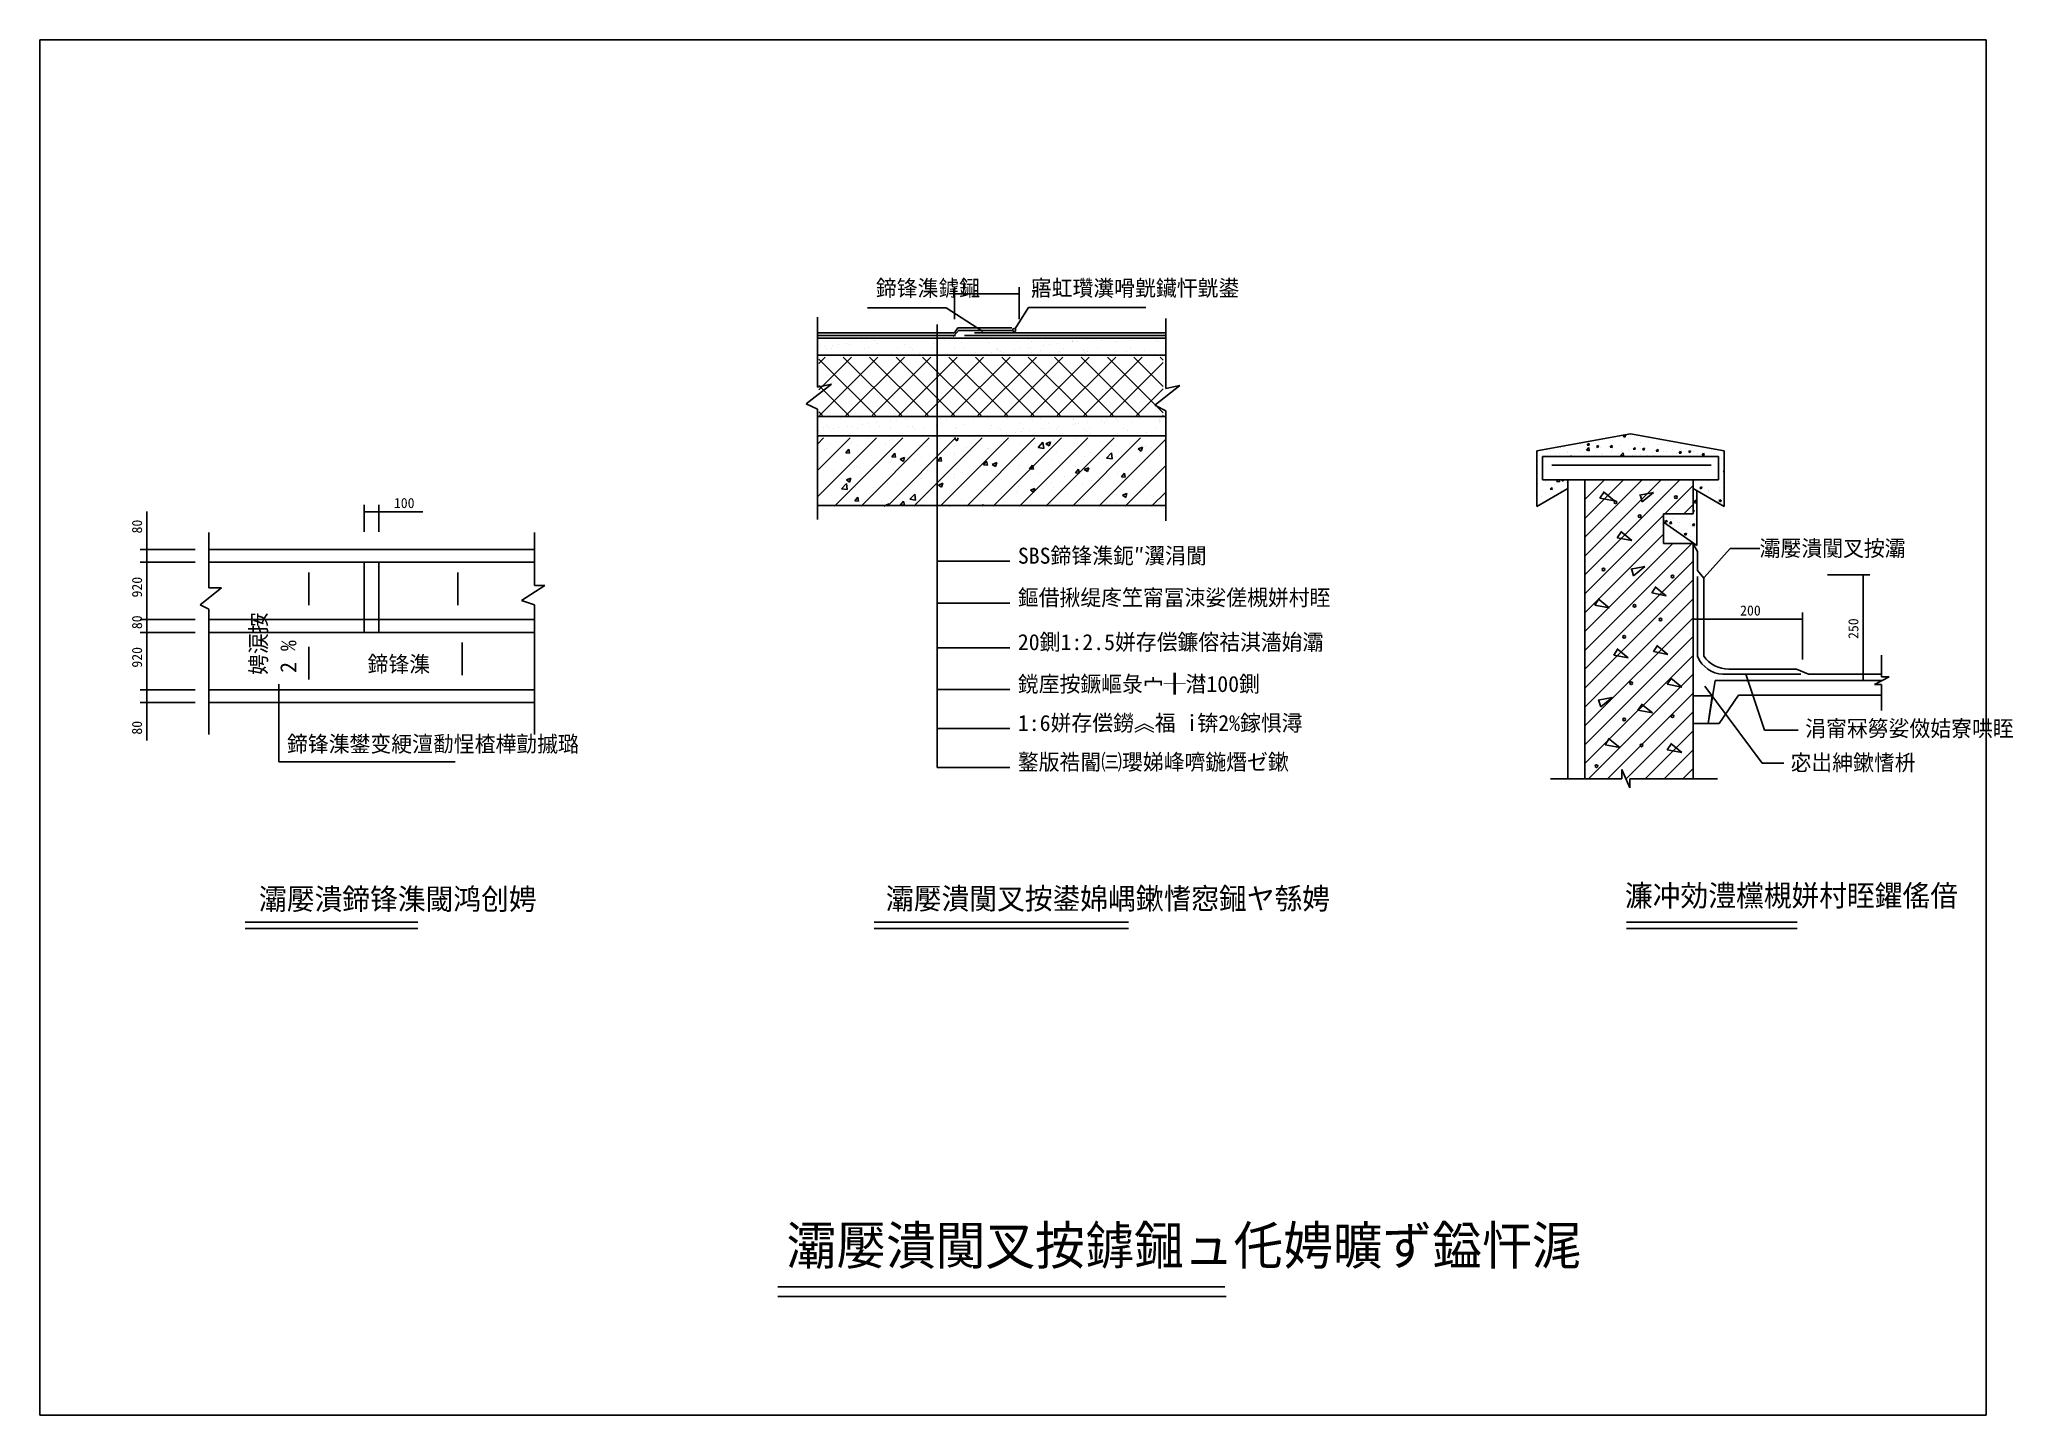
# Model space of a CAD drawing. Header units: metres. Extents: x 0 to 265, y 0 to 184.
import ezdxf

# ---------------------------------------------------------------- set-up
doc = ezdxf.new("R2010")
doc.units = ezdxf.units.M
doc.layers.add(' ', color=7, linetype='Continuous')

msp = doc.modelspace()

# ---------------------------------------------------------------- linework, layer by layer
at = {"layer": ' '}
for p, q in [((121.01, 147.91), (110.5, 147.91)), ((125.91, 144.76), (121.01, 147.91)), ((130.16, 145.03), (132.01, 147.93)), ((132.01, 147.93), (147.64, 147.93)), ((119.82, 145.69), (119.82, 86.51)), ((119.82, 114.05), (129.51, 114.05)), ((222.2, 111.89), (225.65, 115.75)), ((225.65, 115.75), (229.63, 115.75)), ((119.82, 108.47), (129.51, 108.47)), ((119.82, 102.51), (129.51, 102.51)), ((227.74, 98.96), (230.25, 91.52)), ((31.93, 97.62), (31.93, 87.25)), ((119.82, 96.93), (129.51, 96.93)), ((222.3, 97.37), (229.92, 87.08)), ((119.82, 91.72), (129.51, 91.72)), ((230.25, 91.52), (234.75, 91.52)), ((31.93, 87.25), (55.48, 87.25)), ((119.82, 86.51), (129.51, 86.51)), ((229.92, 87.08), (232.83, 87.08)), ((27.43, 65.84), (50.46, 65.84)), ((27.43, 65), (50.46, 65)), ((111.38, 65.84), (145.35, 65.84)), ((111.38, 65), (145.35, 65)), ((211.83, 65.84), (234.62, 65.84)), ((211.83, 65), (234.62, 65))]:
    msp.add_line(p, q, dxfattribs=at)
for p, q in [((259.82, 183.71), (0, 183.71)), ((0, 183.71), (0, 0)), ((259.82, 0), (259.82, 183.71)), ((122.11, 146.37), (122.11, 150.65)), ((122.11, 149.75), (130.74, 149.75)), ((130.74, 146.37), (130.74, 150.65)), ((103.81, 146.65), (103.81, 137.32)), ((150.33, 146.46), (150.33, 137.13)), ((150.38, 143.83), (103.8, 143.83)), ((103.81, 144.58), (122.11, 144.58)), ((103.81, 144.21), (122.24, 144.21)), ((107.94, 143.81), (107.94, 143.81)), ((109.35, 143.75), (109.35, 143.75)), ((109.67, 143.35), (109.67, 143.35)), ((110.41, 143.45), (110.41, 143.45)), ((111.57, 143.6), (111.57, 143.6)), ((112.37, 143.82), (112.37, 143.82)), ((113.51, 143.86), (113.51, 143.86)), ((114.87, 143.86), (114.87, 143.86)), ((116.81, 143.83), (116.81, 143.83)), ((119.31, 143.2), (119.31, 143.2)), ((120.58, 143.81), (120.58, 143.81)), ((120.84, 143.57), (120.84, 143.57)), ((121.25, 143.84), (121.25, 143.84)), ((121.93, 144.09), (122.76, 144.95)), ((122.11, 144.58), (122.55, 145.24)), ((122.55, 145.24), (129.76, 145.24)), ((122.7, 144.88), (129.77, 144.88)), ((123.04, 143.25), (123.04, 143.25)), ((150.33, 144.21), (123.47, 144.21)), ((150.37, 144.56), (124.79, 144.56)), ((125.69, 143.85), (125.69, 143.85)), ((126.36, 143.69), (126.36, 143.69)), ((126.69, 143.23), (126.69, 143.23)), ((130.12, 143.85), (130.12, 143.85)), ((130.53, 143.37), (130.53, 143.37)), ((132.06, 143.64), (132.06, 143.64)), ((132.33, 143.4), (132.33, 143.4)), ((134.26, 143.42), (134.26, 143.42)), ((134.56, 143.86), (134.56, 143.86)), ((137.84, 143.37), (137.84, 143.37)), ((137.85, 143.51), (137.85, 143.51)), ((137.91, 143.4), (137.91, 143.4)), ((138.58, 143.47), (138.58, 143.47)), ((139, 143.87), (139, 143.87)), ((139.74, 143.62), (139.74, 143.62)), ((141.67, 143.88), (141.67, 143.88)), ((141.76, 143.54), (141.76, 143.54)), ((143.44, 143.88), (143.44, 143.88)), ((143.55, 143.46), (143.55, 143.46)), ((143.82, 143.22), (143.82, 143.22)), ((145.49, 143.59), (145.49, 143.59)), ((147.88, 143.89), (147.88, 143.89)), ((149.13, 143.57), (149.13, 143.57)), ((149.34, 143.34), (149.34, 143.34)), ((103.8, 141.6), (150.38, 141.6)), ((103.9, 142.59), (103.9, 142.59)), ((104.01, 136.95), (108.37, 141.31)), ((104.01, 140.48), (104.84, 141.31)), ((111.55, 133.5), (104.01, 141.04)), ((104.09, 133.5), (111.9, 141.31)), ((104.24, 142.9), (104.24, 142.9)), ((104.8, 142.74), (104.8, 142.74)), ((105.07, 142.5), (105.07, 142.5)), ((105.66, 142.43), (105.66, 142.43)), ((105.84, 142.85), (105.84, 142.85)), ((106.25, 141.63), (106.25, 141.63)), ((106.58, 142.95), (106.58, 142.95)), ((115.08, 133.5), (107.27, 141.31)), ((107.62, 133.5), (115.42, 141.31)), ((107.74, 143.1), (107.74, 143.1)), ((108.09, 143.04), (108.09, 143.04)), ((109.89, 141.61), (109.89, 141.61)), ((110.1, 142.44), (110.1, 142.44)), ((110.59, 142.61), (110.59, 142.61)), ((118.6, 133.5), (110.79, 141.31)), ((111.14, 133.5), (118.95, 141.31)), ((111.82, 143.08), (111.82, 143.08)), ((113.74, 141.75), (113.74, 141.75)), ((122.13, 133.5), (114.32, 141.31)), ((114.54, 142.44), (114.54, 142.44)), ((114.67, 133.5), (122.48, 141.31)), ((115.46, 143.07), (115.46, 143.07)), ((116.29, 142.56), (116.29, 142.56)), ((116.56, 142.32), (116.56, 142.32)), ((117.47, 141.79), (117.47, 141.79)), ((125.66, 133.5), (117.85, 141.31)), ((118.2, 133.5), (126, 141.31)), ((118.98, 142.45), (118.98, 142.45)), ((121.12, 141.78), (121.12, 141.78)), ((129.18, 133.5), (121.38, 141.31)), ((121.72, 133.5), (129.53, 141.31)), ((122.08, 142.44), (122.08, 142.44)), ((123.41, 142.46), (123.41, 142.46)), ((124.39, 141.6), (124.39, 141.6)), ((132.71, 133.5), (124.9, 141.31)), ((124.97, 141.92), (124.97, 141.92)), ((125.25, 133.5), (133.06, 141.31)), ((126.33, 141.86), (126.33, 141.86)), ((127.07, 141.95), (127.07, 141.95)), ((127.78, 142.39), (127.78, 142.39)), ((127.85, 142.47), (127.85, 142.47)), ((128.04, 142.15), (128.04, 142.15)), ((128.23, 142.11), (128.23, 142.11)), ((136.24, 133.5), (128.43, 141.31)), ((128.7, 141.96), (128.7, 141.96)), ((128.78, 133.5), (136.58, 141.31)), ((130.16, 142.36), (130.16, 142.36)), ((130.91, 142.46), (130.91, 142.46)), ((139.76, 133.5), (131.96, 141.31)), ((132.06, 142.61), (132.06, 142.61)), ((132.29, 142.48), (132.29, 142.48)), ((132.3, 133.5), (140.11, 141.31)), ((132.34, 141.95), (132.34, 141.95)), ((133.57, 142.26), (133.57, 142.26)), ((134, 142.87), (134, 142.87)), ((134.74, 142.96), (134.74, 142.96)), ((143.29, 133.5), (135.48, 141.31)), ((135.83, 133.5), (143.64, 141.31)), ((135.9, 143.12), (135.9, 143.12)), ((136.19, 142.08), (136.19, 142.08)), ((136.73, 142.48), (136.73, 142.48)), ((146.82, 133.5), (139.01, 141.31)), ((139.27, 142.21), (139.27, 142.21)), ((139.36, 133.5), (147.16, 141.31)), ((139.53, 141.97), (139.53, 141.97)), ((139.92, 142.13), (139.92, 142.13)), ((141.16, 142.49), (141.16, 142.49)), ((149.99, 133.86), (142.54, 141.31)), ((142.88, 133.5), (149.99, 140.61)), ((143.57, 142.11), (143.57, 142.11)), ((145.06, 142.09), (145.06, 142.09)), ((145.6, 142.5), (145.6, 142.5)), ((149.99, 137.39), (146.06, 141.31)), ((147.42, 142.25), (147.42, 142.25)), ((149.99, 140.92), (149.59, 141.31)), ((150.04, 142.51), (150.04, 142.51)), ((105.68, 137.7), (102.32, 135.09)), ((103.81, 137.32), (105.68, 137.7)), ((108.02, 133.5), (104.01, 137.52)), ((146.41, 133.5), (149.99, 137.08)), ((152.19, 137.51), (148.84, 134.9)), ((150.33, 137.13), (152.19, 137.51)), ((102.32, 135.09), (103.81, 134.35)), ((150.33, 133.41), (103.8, 133.41)), ((103.8, 133.41), (150.33, 133.41)), ((103.81, 134.35), (103.81, 119.63)), ((104.5, 133.5), (104.01, 133.99)), ((106.52, 133.39), (106.52, 133.39)), ((106.95, 133.1), (106.95, 133.1)), ((109.55, 133.22), (109.55, 133.22)), ((110.16, 133.37), (110.16, 133.37)), ((111.39, 133.11), (111.39, 133.11)), ((111.68, 132.55), (111.68, 132.55)), ((113.61, 132.8), (113.61, 132.8)), ((114.35, 132.9), (114.35, 132.9)), ((115.07, 133.33), (115.07, 133.33)), ((115.51, 133.05), (115.51, 133.05)), ((115.83, 133.12), (115.83, 133.12)), ((117.45, 133.31), (117.45, 133.31)), ((118.19, 133.41), (118.19, 133.41)), ((120.26, 133.13), (120.26, 133.13)), ((120.77, 133.28), (120.77, 133.28)), ((121.03, 133.04), (121.03, 133.04)), ((124.7, 133.13), (124.7, 133.13)), ((126.56, 133.16), (126.56, 133.16)), ((129.14, 133.14), (129.14, 133.14)), ((132.26, 133.11), (132.26, 133.11)), ((132.52, 132.87), (132.52, 132.87)), ((133.58, 133.15), (133.58, 133.15)), ((138.02, 133.16), (138.02, 133.16)), ((138.05, 132.98), (138.05, 132.98)), ((139.84, 132.57), (139.84, 132.57)), ((141.78, 132.82), (141.78, 132.82)), ((142.12, 132.56), (142.12, 132.56)), ((142.45, 133.17), (142.45, 133.17)), ((142.52, 132.92), (142.52, 132.92)), ((143.68, 133.07), (143.68, 133.07)), ((143.75, 132.93), (143.75, 132.93)), ((144.01, 132.69), (144.01, 132.69)), ((145.61, 133.33), (145.61, 133.33)), ((145.85, 132.61), (145.85, 132.61)), ((146.35, 133.42), (146.35, 133.42)), ((146.89, 133.17), (146.89, 133.17)), ((148.84, 134.9), (150.33, 134.16)), ((149.49, 132.59), (149.49, 132.59)), ((149.53, 132.96), (149.53, 132.96)), ((149.53, 132.81), (149.53, 132.81)), ((149.6, 132.66), (149.6, 132.66)), ((149.94, 133.5), (149.99, 133.55)), ((150.33, 134.16), (150.33, 119.44)), ((103.8, 130.8), (150.33, 130.8)), ((103.82, 122.66), (111.69, 130.53)), ((103.82, 126.19), (108.17, 130.53)), ((103.82, 129.71), (104.64, 130.53)), ((104.01, 131.54), (104.01, 131.54)), ((104.6, 131.91), (104.6, 131.91)), ((104.68, 131.71), (104.68, 131.71)), ((105, 132.21), (105, 132.21)), ((105.26, 131.97), (105.26, 131.97)), ((105.94, 131.79), (105.94, 131.79)), ((106.11, 121.42), (115.22, 130.53)), ((106.5, 130.83), (106.5, 130.83)), ((106.68, 131.89), (106.68, 131.89)), ((107.84, 132.04), (107.84, 132.04)), ((108.37, 129.94), (108.37, 129.94)), ((108.44, 132.05), (108.44, 132.05)), ((109.11, 131.72), (109.11, 131.72)), ((109.64, 121.42), (118.75, 130.53)), ((109.78, 132.3), (109.78, 132.3)), ((110.49, 130.48), (110.49, 130.48)), ((110.52, 132.4), (110.52, 132.4)), ((110.79, 132.08), (110.79, 132.08)), ((112.17, 132.1), (112.17, 132.1)), ((112.2, 130.78), (112.2, 130.78)), ((113.17, 121.42), (122.27, 130.53)), ((113.43, 130.13), (113.43, 130.13)), ((113.55, 131.73), (113.55, 131.73)), ((113.64, 130.32), (113.64, 130.32)), ((115.82, 132.08), (115.82, 132.08)), ((116.49, 132.03), (116.49, 132.03)), ((116.69, 121.42), (125.8, 130.53)), ((116.75, 131.79), (116.75, 131.79)), ((117.83, 130.81), (117.83, 130.81)), ((117.99, 131.74), (117.99, 131.74)), ((119.67, 132.22), (119.67, 132.22)), ((120.22, 121.42), (129.33, 130.53)), ((120.26, 130.51), (120.26, 130.51)), ((121.48, 130.79), (121.48, 130.79)), ((122.05, 130.44), (122.28, 130.53)), ((122.05, 130.44), (122.47, 130.15)), ((122.27, 131.91), (122.27, 131.91)), ((122.43, 131.75), (122.43, 131.75)), ((122.47, 130.15), (122.6, 130.53)), ((123.4, 132.27), (123.4, 132.27)), ((123.75, 121.42), (132.86, 130.53)), ((124.82, 130.31), (124.82, 130.31)), ((125.33, 130.93), (125.33, 130.93)), ((126.43, 130.8), (126.43, 130.8)), ((126.87, 131.76), (126.87, 131.76)), ((127.04, 132.25), (127.04, 132.25)), ((127.18, 130.9), (127.18, 130.9)), ((127.27, 121.42), (136.38, 130.53)), ((127.98, 131.86), (127.98, 131.86)), ((128.24, 131.62), (128.24, 131.62)), ((128.33, 131.05), (128.33, 131.05)), ((128.71, 130.06), (128.71, 130.06)), ((129.06, 130.98), (129.06, 130.98)), ((129.38, 130.12), (129.38, 130.12)), ((130.27, 131.31), (130.27, 131.31)), ((130.8, 121.42), (139.91, 130.53)), ((130.89, 132.39), (130.89, 132.39)), ((131.01, 131.4), (131.01, 131.4)), ((131.3, 131.76), (131.3, 131.76)), ((132.17, 131.56), (132.17, 131.56)), ((132.7, 130.96), (132.7, 130.96)), ((133.27, 129.25), (133.93, 129.94)), ((133.76, 131.73), (133.76, 131.73)), ((134.03, 129.13), (133.93, 129.94)), ((133.95, 129.93), (133.95, 129.93)), ((134.11, 131.81), (134.11, 131.81)), ((134.33, 121.42), (143.44, 130.53)), ((134.33, 129.76), (134.93, 129.99)), ((134.62, 132.44), (134.62, 132.44)), ((134.76, 129.47), (134.93, 129.98)), ((134.85, 131.91), (134.85, 131.91)), ((135.08, 130.07), (135.08, 130.07)), ((135.3, 130.31), (135.3, 130.31)), ((135.74, 131.77), (135.74, 131.77)), ((136.01, 132.06), (136.01, 132.06)), ((136.55, 131.1), (136.55, 131.1)), ((137.85, 121.42), (146.96, 130.53)), ((137.94, 132.32), (137.94, 132.32)), ((138.27, 132.42), (138.27, 132.42)), ((138.32, 130.49), (138.32, 130.49)), ((138.68, 132.41), (138.68, 132.41)), ((139.46, 131.68), (139.46, 131.68)), ((139.73, 131.44), (139.73, 131.44)), ((140.18, 131.78), (140.18, 131.78)), ((140.28, 131.15), (140.28, 131.15)), ((141.38, 121.42), (150.36, 130.4)), ((143.93, 131.13), (143.93, 131.13)), ((144.62, 131.79), (144.62, 131.79)), ((145.25, 131.56), (145.25, 131.56)), ((147.77, 131.27), (147.77, 131.27)), ((149.05, 131.8), (149.05, 131.8)), ((150.39, 132.47), (150.39, 132.47)), ((199.86, 128.81), (212.36, 131.06)), ((209.93, 130.14), (209.93, 130.14)), ((211.39, 130.76), (211.69, 130.88)), ((211.39, 130.76), (211.6, 130.62)), ((211.6, 130.62), (211.69, 130.88)), ((212.09, 130.41), (212.09, 130.41)), ((224.86, 128.81), (212.36, 131.06)), ((213.7, 129.9), (213.7, 129.9)), ((214.77, 130.04), (214.77, 130.04)), ((216.39, 130.25), (216.39, 130.25)), ((218.61, 129.88), (218.61, 129.88)), ((104.72, 128.98), (104.72, 128.98)), ((105, 129.18), (105, 129.18)), ((105.5, 129.63), (105.5, 129.63)), ((107.6, 128.54), (108.01, 129.03)), ((107.6, 128.54), (108.11, 128.5)), ((108.11, 128.5), (108.01, 129.03)), ((108.24, 129.61), (108.24, 129.61)), ((109.11, 129.58), (109.11, 129.58)), ((112.93, 129.74), (112.93, 129.74)), ((113.32, 127.28), (113.32, 127.28)), ((113.53, 127.23), (113.53, 127.23)), ((113.73, 128.01), (114.14, 128.5)), ((113.73, 128.01), (114.24, 127.96)), ((113.75, 127.49), (113.75, 127.49)), ((114.24, 127.96), (114.14, 128.5)), ((114.86, 127.68), (115.46, 127.91)), ((114.86, 127.68), (115.29, 127.4)), ((115.29, 127.4), (115.46, 127.91)), ((116.77, 127.65), (116.77, 127.65)), ((117.49, 129.55), (117.49, 129.55)), ((117.76, 127.92), (117.76, 127.92)), ((118.74, 128.35), (118.74, 128.35)), ((119.87, 127.47), (120.28, 127.96)), ((119.87, 127.47), (120.38, 127.42)), ((120.38, 127.42), (120.28, 127.96)), ((122.06, 129.36), (122.06, 129.36)), ((122.15, 128.52), (122.15, 128.52)), ((122.17, 128.36), (122.17, 128.36)), ((123.73, 129.2), (123.73, 129.2)), ((124.31, 128.65), (124.31, 128.65)), ((126, 126.93), (126.41, 127.42)), ((126.51, 126.89), (126.41, 127.42)), ((126.47, 129.07), (126.47, 129.07)), ((126.62, 129.17), (126.62, 129.17)), ((127.15, 127), (127.75, 127.23)), ((127.54, 129.07), (127.54, 129.07)), ((127.57, 126.71), (127.75, 127.23)), ((130.91, 129.71), (130.91, 129.71)), ((131.19, 128.97), (131.19, 128.97)), ((132.94, 129.78), (132.94, 129.78)), ((133.27, 129.25), (134.03, 129.13)), ((134.33, 129.76), (134.76, 129.47)), ((135.2, 127.47), (135.2, 127.47)), ((135.75, 128.78), (135.75, 128.78)), ((138.51, 129.74), (138.51, 129.74)), ((139.52, 128.01), (139.52, 128.01)), ((140.32, 128.59), (140.32, 128.59)), ((141.47, 127.83), (141.47, 127.83)), ((142.39, 127.84), (143.06, 128.53)), ((142.39, 127.84), (143.15, 127.72)), ((143.15, 127.72), (143.06, 128.53)), ((143.08, 129.54), (143.08, 129.54)), ((143.32, 127.53), (143.32, 127.53)), ((143.61, 128.11), (143.61, 128.11)), ((143.96, 128.66), (143.96, 128.66)), ((144.88, 128.39), (144.88, 128.39)), ((146.62, 129.07), (147.22, 129.3)), ((146.62, 129.07), (147.05, 128.78)), ((146.85, 128.54), (146.85, 128.54)), ((147.05, 128.78), (147.22, 129.3)), ((147.64, 129.35), (147.64, 129.35)), ((148.3, 128.38), (148.3, 128.38)), ((148.35, 129.26), (148.35, 129.26)), ((149.44, 128.2), (149.44, 128.2)), ((199.86, 121.39), (199.86, 128.81)), ((200.22, 128.13), (200.22, 128.13)), ((200.6, 124.92), (200.6, 128.03)), ((200.6, 128.03), (224.12, 128.03)), ((201.16, 128.94), (201.16, 128.94)), ((201.68, 128.8), (201.68, 128.8)), ((202.92, 128.48), (202.92, 128.48)), ((203.06, 129.27), (203.06, 129.27)), ((203.36, 129.24), (203.36, 129.24)), ((203.96, 128.7), (203.96, 128.7)), ((203.99, 128.62), (203.99, 128.62)), ((204.28, 128.03), (204.5, 128.12)), ((204.48, 128.03), (204.5, 128.12)), ((205.34, 129.18), (205.34, 129.18)), ((205.46, 128.09), (205.46, 128.09)), ((205.52, 129.52), (205.52, 129.52)), ((205.61, 128.83), (205.61, 128.83)), ((206.24, 128.6), (206.24, 128.6)), ((206.48, 128.88), (206.81, 129.23)), ((206.48, 128.88), (206.86, 128.82)), ((206.58, 129.56), (206.79, 129.81)), ((206.58, 129.56), (206.84, 129.54)), ((206.84, 129.54), (206.79, 129.81)), ((206.86, 128.82), (206.81, 129.23)), ((207.62, 129.08), (207.62, 129.08)), ((207.68, 128.41), (207.68, 128.41)), ((207.74, 129.84), (207.74, 129.84)), ((207.8, 129.38), (208.1, 129.5)), ((207.8, 129.38), (208.01, 129.24)), ((208.01, 129.24), (208.1, 129.5)), ((208.31, 129.19), (208.31, 129.19)), ((208.52, 128.51), (208.52, 128.51)), ((208.65, 128.31), (208.65, 128.31)), ((209.38, 129.33), (209.38, 129.33)), ((209.65, 129.3), (209.85, 129.54)), ((209.65, 129.3), (209.9, 129.27)), ((209.9, 129.27), (209.85, 129.54)), ((209.88, 128.71), (209.88, 128.71)), ((209.9, 128.98), (209.9, 128.98)), ((210.8, 128.41), (210.8, 128.41)), ((211, 129.54), (211, 129.54)), ((211.04, 128.17), (211.37, 128.52)), ((211.04, 128.17), (211.42, 128.12)), ((211.15, 128.74), (211.15, 128.74)), ((211.42, 128.12), (211.37, 128.52)), ((212.04, 128.99), (212.04, 128.99)), ((212.18, 128.89), (212.18, 128.89)), ((212.57, 128.21), (212.57, 128.21)), ((212.72, 129.03), (212.92, 129.27)), ((212.72, 129.03), (212.97, 129.01)), ((212.97, 129.01), (212.92, 129.27)), ((213.09, 128.31), (213.09, 128.31)), ((213.64, 129.17), (213.64, 129.17)), ((213.64, 128.35), (213.64, 128.35)), ((213.94, 129.04), (214.24, 129.16)), ((213.94, 129.04), (214.15, 128.9)), ((214.15, 128.9), (214.24, 129.16)), ((214.26, 129.31), (214.26, 129.31)), ((214.47, 128.79), (214.47, 128.79)), ((214.66, 128.23), (214.66, 128.23)), ((215.26, 128.57), (215.26, 128.57)), ((215.37, 128.22), (215.37, 128.22)), ((215.78, 128.76), (215.99, 129.01)), ((215.78, 128.76), (216.04, 128.74)), ((216.04, 128.74), (215.99, 129.01)), ((216.13, 129.59), (216.13, 129.59)), ((216.4, 128.19), (216.4, 128.19)), ((216.45, 129.61), (216.45, 129.61)), ((216.75, 128.7), (216.75, 128.7)), ((217.16, 128.65), (217.16, 128.65)), ((217.65, 128.12), (217.65, 128.12)), ((217.96, 128.92), (217.96, 128.92)), ((218.56, 128.46), (218.56, 128.46)), ((218.85, 128.49), (219.05, 128.74)), ((218.85, 128.49), (219.1, 128.47)), ((219.03, 129.06), (219.03, 129.06)), ((219.03, 128.6), (219.03, 128.6)), ((219.1, 128.47), (219.05, 128.74)), ((219.65, 129.08), (219.65, 129.08)), ((220.08, 128.7), (220.38, 128.81)), ((220.08, 128.7), (220.3, 128.56)), ((220.3, 128.56), (220.38, 128.81)), ((220.65, 129.28), (220.65, 129.28)), ((220.78, 128.78), (220.78, 128.78)), ((221.31, 128.5), (221.31, 128.5)), ((221.91, 128.22), (222.12, 128.47)), ((221.91, 128.22), (222.17, 128.2)), ((222.17, 128.2), (222.12, 128.47)), ((222.98, 129.08), (222.98, 129.08)), ((223.3, 128.09), (223.3, 128.09)), ((223.6, 128.41), (223.6, 128.41)), ((224.12, 128.03), (224.12, 124.92)), ((224.5, 127.83), (224.5, 127.83)), ((224.86, 121.39), (224.86, 128.81)), ((104.61, 126.13), (104.61, 126.13)), ((104.86, 126.74), (104.86, 126.74)), ((105.99, 126.23), (105.99, 126.23)), ((107.68, 124.92), (108.28, 125.15)), ((107.68, 124.92), (108.1, 124.64)), ((108.1, 124.64), (108.28, 125.15)), ((108.77, 126.64), (108.77, 126.64)), ((109, 126.73), (109, 126.73)), ((109.43, 126.55), (109.43, 126.55)), ((111.39, 126.95), (111.39, 126.95)), ((113.99, 126.35), (113.99, 126.35)), ((117.66, 125.07), (117.66, 125.07)), ((118.55, 126.16), (118.55, 126.16)), ((119.92, 124.99), (119.92, 124.99)), ((122.05, 125.68), (122.05, 125.68)), ((122.06, 125.27), (122.06, 125.27)), ((123.12, 125.97), (123.12, 125.97)), ((125.29, 125.7), (125.29, 125.7)), ((126, 126.93), (126.51, 126.89)), ((126.37, 126.22), (126.37, 126.22)), ((127.15, 127), (127.57, 126.71)), ((127.68, 125.77), (127.68, 125.77)), ((128.36, 124.96), (128.36, 124.96)), ((130.69, 126.41), (130.69, 126.41)), ((130.81, 126.87), (130.81, 126.87)), ((132.13, 126.4), (132.54, 126.89)), ((132.13, 126.4), (132.64, 126.35)), ((132.25, 125.58), (132.25, 125.58)), ((132.64, 126.35), (132.54, 126.89)), ((132.83, 126.69), (132.83, 126.69)), ((133.35, 125.81), (133.35, 125.81)), ((135.09, 124.62), (135.09, 124.62)), ((136.07, 127.12), (136.07, 127.12)), ((136.81, 125.39), (136.81, 125.39)), ((138.26, 125.86), (138.68, 126.35)), ((138.26, 125.86), (138.77, 125.81)), ((138.33, 126.67), (138.33, 126.67)), ((138.77, 125.81), (138.68, 126.35)), ((139.41, 125.17), (139.41, 125.17)), ((139.44, 126.31), (140.04, 126.54)), ((139.44, 126.31), (139.86, 126.03)), ((139.86, 126.03), (140.04, 126.54)), ((140.38, 124.79), (140.38, 124.79)), ((141.36, 124.74), (141.36, 124.74)), ((141.38, 125.2), (141.38, 125.2)), ((143.85, 125.81), (143.85, 125.81)), ((144.4, 125.32), (144.81, 125.81)), ((144.4, 125.32), (144.91, 125.28)), ((144.6, 125.17), (144.6, 125.17)), ((144.91, 125.28), (144.81, 125.81)), ((144.91, 121.42), (150.36, 126.87)), ((145.37, 125.65), (145.37, 125.65)), ((145.94, 125), (145.94, 125)), ((148.24, 126.41), (148.24, 126.41)), ((150, 125.88), (150, 125.88)), ((150.35, 126.51), (150.35, 126.51)), ((199.92, 127.2), (199.92, 127.2)), ((224.12, 124.92), (200.6, 124.92)), ((201.01, 124.67), (201.01, 124.67)), ((201.37, 124.92), (201.37, 124.92)), ((201.84, 126.9), (223.12, 126.9)), ((202.48, 124.72), (202.68, 124.92)), ((202.48, 124.72), (202.86, 124.66)), ((202.86, 124.66), (202.83, 124.92)), ((203.16, 124.91), (203.2, 124.92)), ((203.16, 124.91), (203.38, 124.76)), ((203.38, 124.76), (203.43, 124.92)), ((203.66, 124.82), (203.66, 124.82)), ((203.83, 124.59), (203.83, 124.59)), ((204, 124.92), (204, 85)), ((206.27, 112.23), (218.96, 124.92)), ((206.27, 114.75), (216.44, 124.92)), ((206.27, 117.26), (213.92, 124.92)), ((206.27, 119.78), (211.4, 124.92)), ((206.27, 122.3), (208.88, 124.92)), ((206.27, 124.82), (206.37, 124.92)), ((206.27, 85), (206.27, 124.92)), ((206.27, 124.92), (220.72, 124.92)), ((220.72, 124.92), (220.72, 120.39)), ((221.05, 124.72), (221.05, 124.72)), ((222.82, 124.81), (222.82, 124.81)), ((224.73, 126.05), (224.86, 126.19)), ((224.73, 126.05), (224.86, 126.03)), ((104.51, 123.28), (104.51, 123.28)), ((107.03, 123.75), (107.69, 124.45)), ((107.03, 123.75), (107.79, 123.63)), ((107.79, 123.63), (107.69, 124.45)), ((107.76, 122.18), (107.76, 122.18)), ((108.79, 122.11), (109.2, 122.6)), ((108.79, 122.11), (109.3, 122.07)), ((108.9, 123.89), (108.9, 123.89)), ((109.14, 123.57), (109.14, 123.57)), ((109.3, 122.07), (109.2, 122.6)), ((111.28, 123.85), (111.28, 123.85)), ((112.33, 121.98), (112.33, 121.98)), ((113.22, 124.43), (113.22, 124.43)), ((113.4, 122.39), (113.4, 122.39)), ((114.52, 124.28), (114.52, 124.28)), ((114.92, 121.57), (115.33, 122.07)), ((115.43, 121.53), (115.33, 122.07)), ((116.15, 122.34), (116.82, 123.03)), ((116.15, 122.34), (116.91, 122.22)), ((116.91, 122.22), (116.82, 123.03)), ((117.55, 122.23), (117.55, 122.23)), ((118.39, 123.25), (118.39, 123.25)), ((119.97, 124.24), (120.56, 124.47)), ((119.97, 124.24), (120.39, 123.95)), ((120.39, 123.95), (120.56, 124.47)), ((121.94, 122.83), (121.94, 122.83)), ((123.05, 122.33), (123.05, 122.33)), ((123.37, 124.1), (123.37, 124.1)), ((125.42, 122.23), (125.42, 122.23)), ((126.26, 123.38), (126.26, 123.38)), ((128.45, 123.04), (128.45, 123.04)), ((130.41, 123.08), (130.41, 123.08)), ((130.59, 123.32), (130.59, 123.32)), ((130.7, 124.02), (130.7, 124.02)), ((132.25, 123.56), (132.85, 123.79)), ((132.25, 123.56), (132.68, 123.27)), ((132.68, 123.27), (132.85, 123.78)), ((133.82, 123.75), (133.82, 123.75)), ((135.39, 123.94), (135.39, 123.94)), ((139.22, 124.46), (139.22, 124.46)), ((139.31, 122.32), (139.31, 122.32)), ((143.75, 122.96), (143.75, 122.96)), ((144.54, 122.87), (145.14, 123.1)), ((144.54, 122.87), (144.97, 122.58)), ((144.97, 122.58), (145.14, 123.1)), ((147.75, 122.5), (147.75, 122.5)), ((148.14, 123.57), (148.14, 123.57)), ((148.43, 121.42), (150.36, 123.35)), ((148.63, 122.66), (148.63, 122.66)), ((149.89, 122.79), (149.89, 122.79)), ((204, 123.79), (199.86, 121.39)), ((199.86, 123.64), (199.87, 123.64)), ((199.86, 123.6), (199.87, 123.64)), ((199.99, 124.44), (199.99, 124.44)), ((200.52, 122.74), (200.52, 122.74)), ((200.61, 123.56), (200.61, 123.56)), ((200.95, 123.25), (200.95, 123.25)), ((201.34, 124.16), (201.34, 124.16)), ((201.64, 123.67), (201.84, 123.92)), ((201.64, 123.67), (201.89, 123.65)), ((201.89, 123.65), (201.84, 123.92)), ((202.23, 123.78), (202.23, 123.78)), ((202.27, 124.34), (202.27, 124.34)), ((203.15, 123.55), (203.15, 123.55)), ((208.83, 123.31), (208.28, 122.48)), ((208.28, 122.48), (210.22, 122.11)), ((210.22, 122.11), (208.74, 123.31)), ((215.44, 123.26), (213.57, 122.9)), ((213.63, 122.97), (213.91, 122.01)), ((213.91, 122.01), (215.44, 123.26)), ((216.95, 120.39), (220.72, 124.16)), ((220.72, 123.79), (224.86, 121.39)), ((220.73, 121.89), (221.06, 122.23)), ((221.11, 121.83), (221.06, 122.23)), ((221.21, 116.14), (221.21, 123.55)), ((221.6, 123.88), (221.89, 123.99)), ((221.6, 123.88), (221.81, 123.74)), ((221.81, 123.74), (221.9, 123.99)), ((221.91, 124.05), (221.91, 124.05)), ((222.13, 124.1), (222.13, 124.1)), ((222.77, 123.39), (222.77, 123.39)), ((222.81, 123.47), (222.81, 123.47)), ((223.76, 122.6), (223.76, 122.6)), ((224.15, 122.16), (224.45, 122.27)), ((224.15, 122.16), (224.36, 122.01)), ((224.19, 123.95), (224.19, 123.95)), ((224.19, 122.05), (224.19, 122.05)), ((224.24, 123.6), (224.24, 123.6)), ((224.36, 122.01), (224.45, 122.27)), ((224.62, 124.53), (224.62, 124.53)), ((14.3, 115.63), (14.3, 120.71)), ((43.3, 117.98), (43.3, 121.57)), ((43.3, 120.67), (45.29, 120.67)), ((45.29, 117.98), (45.29, 121.57)), ((45.29, 120.67), (51.13, 120.67)), ((103.8, 121.5), (150.33, 121.5)), ((108.41, 121.54), (108.41, 121.54)), ((112.78, 121.48), (113.38, 121.71)), ((112.78, 121.48), (112.87, 121.42)), ((113.11, 121.59), (113.11, 121.59)), ((113.28, 121.42), (113.38, 121.71)), ((114.92, 121.57), (115.43, 121.53)), ((116.89, 121.79), (116.89, 121.79)), ((117.67, 121.62), (117.67, 121.62)), ((119.81, 121.9), (119.81, 121.9)), ((121.37, 121.42), (121.46, 121.53)), ((121.45, 121.6), (121.45, 121.6)), ((121.48, 121.42), (121.46, 121.53)), ((125.75, 121.42), (125.94, 121.62)), ((125.96, 121.42), (125.94, 121.62)), ((134.99, 121.77), (134.99, 121.77)), ((142.35, 121.79), (142.35, 121.79)), ((143.65, 121.8), (143.65, 121.8)), ((206.27, 109.71), (216.75, 120.19)), ((220.72, 120.39), (216.75, 120.39)), ((216.75, 120.39), (216.75, 116.43)), ((216.96, 119.4), (217.26, 119.51)), ((216.96, 119.4), (217.18, 119.26)), ((217.18, 119.26), (217.26, 119.51)), ((217.56, 119.11), (217.77, 119.36)), ((217.67, 119.66), (217.67, 119.66)), ((217.82, 119.09), (217.77, 119.36)), ((217.95, 119.79), (217.95, 119.79)), ((218.25, 119.92), (218.25, 119.92)), ((219.29, 119.87), (219.29, 119.87)), ((219.47, 120.39), (220.72, 121.64)), ((220.23, 119.69), (220.23, 119.69)), ((220.47, 120.24), (220.47, 120.24)), ((220.72, 120.84), (220.85, 120.89)), ((220.72, 120.67), (220.77, 120.64)), ((220.73, 121.89), (221.11, 121.83)), ((220.77, 120.64), (220.85, 120.89)), ((221.06, 121.88), (221.06, 121.88)), ((221.09, 119.62), (221.09, 119.62)), ((22.56, 117.9), (22.56, 110.52)), ((66.03, 117.9), (66.03, 110.8)), ((206.27, 107.19), (216.75, 117.67)), ((211.14, 118.01), (210.59, 117.18)), ((210.59, 117.18), (212.52, 116.82)), ((212.52, 116.82), (211.05, 118.01)), ((216.75, 119.27), (221.21, 116.14)), ((217.56, 119.11), (217.82, 119.09)), ((218.2, 118.5), (218.2, 118.5)), ((218.6, 119.19), (218.6, 119.19)), ((218.85, 119.21), (218.85, 119.21)), ((219.38, 117.52), (219.38, 117.52)), ((219.52, 117.68), (219.81, 117.79)), ((219.52, 117.68), (219.73, 117.54)), ((219.62, 118.26), (219.62, 118.26)), ((219.73, 117.54), (219.81, 117.79)), ((220.37, 117.4), (220.37, 117.4)), ((220.42, 118.82), (220.42, 118.82)), ((220.63, 118.84), (220.83, 119.09)), ((220.63, 118.84), (220.88, 118.82)), ((220.81, 116.99), (220.81, 116.99)), ((220.88, 118.82), (220.83, 119.09)), ((220.87, 118.54), (220.87, 118.54)), ((221.13, 119.12), (221.13, 119.12)), ((20.77, 115.63), (13.4, 115.63)), ((14.3, 113.92), (14.3, 115.63)), ((66.03, 115.63), (22.56, 115.63)), ((206.27, 102.15), (220.54, 116.43)), ((206.27, 104.67), (218.02, 116.43)), ((206.27, 99.63), (220.72, 114.08)), ((216.75, 116.43), (220.72, 116.43)), ((220.63, 116.53), (221.32, 115.37)), ((220.72, 116.43), (220.72, 85)), ((221.32, 115.37), (221.32, 112.83)), ((20.77, 113.92), (13.4, 113.92)), ((20.77, 113.92), (13.4, 113.92)), ((14.3, 113.92), (14.3, 106.26)), ((66.03, 113.92), (22.56, 113.92)), ((35.92, 112.56), (35.92, 108.21)), ((43.3, 113.92), (43.3, 104.56)), ((45.29, 113.92), (45.29, 104.56)), ((55.81, 112.56), (55.81, 108.21)), ((206.27, 97.11), (220.72, 111.56)), ((214.28, 113.36), (212.42, 113)), ((212.48, 113.07), (212.76, 112.11)), ((212.76, 112.11), (214.28, 113.36)), ((221.32, 112.83), (222.13, 111.79)), ((221.32, 112.02), (221.32, 101.27)), ((222.13, 111.79), (222.13, 101.39)), ((238.65, 112.25), (244.32, 112.25)), ((243.42, 98.15), (243.42, 112.25)), ((24.26, 110.52), (21.42, 108.25)), ((22.56, 110.52), (24.26, 110.52)), ((35.92, 108.21), (35.92, 109.61)), ((55.81, 108.21), (55.81, 109.61)), ((67.45, 110.8), (64.33, 108.81)), ((64.33, 108.81), (66.03, 108.25)), ((66.03, 110.8), (67.45, 110.8)), ((206.27, 94.59), (220.72, 109.04)), ((208.14, 109.04), (207.59, 108.21)), ((209.53, 107.84), (208.05, 109.04)), ((215.75, 110.65), (215.19, 109.82)), ((215.19, 109.82), (217.13, 109.45)), ((217.13, 109.45), (215.65, 110.65)), ((20.77, 106.26), (13.4, 106.26)), ((20.77, 106.26), (13.4, 106.26)), ((14.3, 106.26), (14.3, 104.56)), ((21.42, 108.25), (22.56, 107.68)), ((22.56, 107.68), (22.56, 90.93)), ((66.03, 106.26), (22.56, 106.26)), ((66.03, 108.25), (66.03, 90.93)), ((206.27, 92.07), (220.72, 106.52)), ((207.59, 108.21), (209.53, 107.84)), ((220.72, 102.24), (220.72, 107.22)), ((220.72, 106.32), (235.32, 106.32)), ((235.32, 100.92), (235.32, 107.22)), ((20.77, 104.56), (13.4, 104.56)), ((20.77, 104.56), (13.4, 104.56)), ((14.3, 104.56), (14.3, 96.89)), ((22.56, 104.56), (66.03, 104.56)), ((206.27, 89.55), (220.72, 104.01)), ((35.92, 102.62), (35.92, 98.28)), ((56.38, 103.19), (56.38, 98.85)), ((206.27, 87.04), (220.72, 101.49)), ((210.68, 102.36), (210.13, 101.53)), ((210.13, 101.53), (212.06, 101.16)), ((212.06, 101.16), (210.59, 102.36)), ((215.98, 102.82), (215.42, 101.99)), ((215.42, 101.99), (217.36, 101.62)), ((217.36, 101.62), (215.89, 102.82)), ((245.85, 101.5), (245.85, 98.64)), ((35.92, 98.28), (35.92, 99.68)), ((56.38, 98.85), (56.38, 100.25)), ((206.75, 85), (220.72, 98.97)), ((217.82, 98.45), (217.27, 97.62)), ((219.2, 97.25), (217.73, 98.45)), ((222.71, 92.37), (223.64, 98.15)), ((223.64, 98.15), (245.85, 98.15)), ((224.68, 98.96), (235.09, 98.96)), ((225.49, 99.66), (234.51, 99.66)), ((234.51, 99.66), (236.13, 98.96)), ((236.13, 98.96), (245.85, 98.96)), ((238.65, 98.15), (244.32, 98.15)), ((246.89, 98.64), (244.92, 97.6)), ((245.85, 98.64), (246.89, 98.64)), ((20.77, 96.89), (13.4, 96.89)), ((20.77, 96.89), (13.4, 96.89)), ((14.3, 96.89), (14.3, 95.19)), ((22.56, 96.89), (66.03, 96.89)), ((209.91, 95.86), (208.04, 95.5)), ((208.1, 95.57), (208.38, 94.62)), ((208.38, 94.62), (209.91, 95.86)), ((209.27, 85), (220.72, 96.45)), ((217.27, 97.62), (219.2, 97.25)), ((220.72, 92.37), (220.72, 96.07)), ((220.72, 96.07), (223.28, 96.07)), ((223.28, 96.07), (222.71, 92.37)), ((224.21, 92.37), (226.76, 96.19)), ((226.76, 96.19), (245.85, 96.19)), ((244.92, 97.6), (245.85, 97.6)), ((245.85, 97.6), (245.85, 94.13)), ((20.77, 95.19), (13.4, 95.19)), ((14.3, 95.19), (14.3, 90.11)), ((22.56, 95.19), (66.03, 95.19)), ((211.75, 84.97), (220.72, 93.93)), ((213.9, 94.99), (213.35, 94.16)), ((213.35, 94.16), (215.29, 93.8)), ((215.29, 93.8), (213.81, 94.99)), ((209.53, 90.39), (208.97, 89.56)), ((210.91, 89.19), (209.43, 90.39)), ((214.31, 85), (220.72, 91.41)), ((222.71, 92.37), (220.72, 92.37)), ((222.71, 92.37), (224.21, 92.37)), ((208.97, 89.56), (210.91, 89.19)), ((216.83, 85), (220.72, 88.89)), ((217.82, 89.7), (217.27, 88.87)), ((217.27, 88.87), (219.2, 88.5)), ((219.2, 88.5), (217.73, 89.7)), ((201.69, 85), (211.18, 85)), ((211.18, 86.24), (212.27, 83.8)), ((211.18, 85), (211.18, 86.24)), ((212.27, 85), (223.95, 85)), ((212.27, 83.8), (212.27, 85)), ((219.35, 85), (220.72, 86.37)), ((98.55, 17.15), (158.19, 17.15)), ((98.55, 15.85), (158.37, 15.85)), ((0, 0), (259.82, 0))]:
    msp.add_line(p, q)
for centre, radius, start, end in [((130.08, 144.94), 0.21, 0, 180), ((130.08, 144.94), 0.21, -180, 0), ((210.36, 121.93), 0.18, 0, 180), ((210.36, 121.93), 0.18, -180, 0), ((218.42, 122.62), 0.18, 0, 180), ((218.42, 122.62), 0.18, -180, 0), ((213.58, 120.09), 0.18, 0, 180), ((213.58, 120.09), 0.18, -180, 0), ((208.74, 112.95), 0.18, 0, 180), ((208.74, 112.95), 0.18, -180, 0), ((217.96, 112.03), 0.18, 0, 180), ((217.96, 112.03), 0.18, -180, 0), ((212.89, 108.11), 0.18, 0, 180), ((212.89, 108.11), 0.18, -180, 0), ((216.35, 106.27), 0.18, 0, 180), ((216.35, 106.27), 0.18, -180, 0), ((211.51, 103.97), 0.18, 0, 180), ((211.51, 103.97), 0.18, -180, 0), ((224.91, 102.89), 3.93, 204.25, 266.62), ((225.46, 103.72), 4.07, 215.02, 270.33), ((212.43, 97.76), 0.18, 0, 180), ((212.43, 97.76), 0.18, -180, 0), ((211.51, 92.92), 0.18, 0, 180), ((211.51, 92.92), 0.18, -180, 0), ((217.96, 93.38), 0.18, 0, 180), ((217.96, 93.38), 0.18, -180, 0), ((213.81, 89.47), 0.18, 0, 180), ((213.81, 89.47), 0.18, -180, 0), ((207.82, 86.71), 0.18, 0, 180), ((207.82, 86.71), 0.18, -180, 0)]:
    msp.add_arc(centre, radius, start, end)

# ---------------------------------------------------------------- texts
for s, height, p in [('鍗锋潗鎼鎺', 2.14, (111.62, 149.46)), ('寤虹瓚瀵嗗皝鑶忓皝鍙', 2.14, (132.31, 149.47)), ('灞嬮潰闃叉按灞', 2.14, (229.6, 114.72)), ('SBS鍗锋潗鈪″瀷涓閬', 2.14, (130.57, 113.73)), ('鏂借揪缇庝笁甯冨洓娑傞槻姘村眰', 2.14, (130.57, 108.14)), ('20鍘1:2.5姘存偿鐮傛祮淇濇姢灞', 2.14, (130.57, 102.19)), ('鍗锋潗', 2.14, (43.77, 99.25)), ('鎲庢按鐝嶇彔宀╂澘100鍘', 2.14, (130.57, 96.6)), ('1:6姘存偿鐒︽福 i锛2%鎵惧潯', 2.14, (130.57, 91.39)), ('涓甯冧簩娑傚姞寮哄眰', 2.14, (235.68, 90.66)), ('鍗锋潗鐢变綆澶勫悜楂樺勯摵璐', 2.14, (33.02, 88.59)), ('鐜版祰閽㈢瓔娣峰嚌鍦熸ゼ鏉', 2.14, (130.57, 86.18)), ('宓岀紳鏉愭枡', 2.14, (233.72, 86.1)), ('灞嬮潰鍗锋潗閾鸿创娉', 2.85, (29.28, 67.52)), ('灞嬮潰闃叉按鍙婂嵎鏉愭惌鎺ヤ綔娉', 2.85, (112.97, 67.58)), ('濂冲効澧欓槻姘村眰鑺傜偣', 2.85, (211.62, 67.98))]:
    msp.add_text(s, height=height, dxfattribs=at).set_placement(p)
for s, p in [('娉涙按 ', (30.27, 98.87)), ('2 %', (34.25, 99.15))]:
    msp.add_text(s, height=2.14, rotation=90, dxfattribs=at).set_placement(p)
for s, height, p in [(')', 1.35, (122.91, 150.24)), ('100', 1.35, (47.28, 121.16)), ('200', 1.35, (226.99, 106.81)), ('灞嬮潰闃叉按鎼鎺ュ仛娉曠ず鎰忓浘', 5.1, (99.71, 20.13))]:
    msp.add_text(s, height=height).set_placement(p)
for s, p in [('80', (13.66, 117.77)), ('920', (13.66, 109.22)), ('80', (13.66, 104.99)), ('250', (242.78, 103.68)), ('920', (13.66, 99.85)), ('80', (13.66, 90.9))]:
    msp.add_text(s, height=1.35, rotation=90).set_placement(p)

doc.saveas('drawing.dxf')
